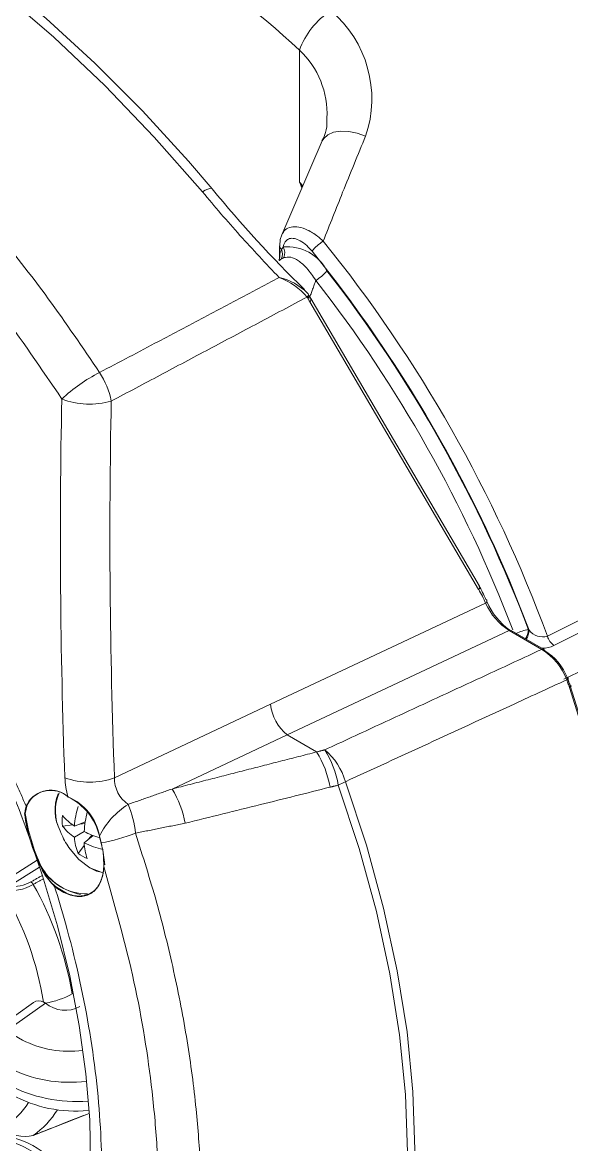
# Model space of a CAD drawing. Extents: x 8 to 113, y 2 to 87.
# Drawn here: x 13.24 to 14.697, y 3.898 to 6.877 of the extents above; entities that cross this region are included whole.
import ezdxf

# ---------------------------------------------------------------- set-up
doc = ezdxf.new("R2010")
doc.units = 0
doc.header["$MEASUREMENT"] = 0
doc.layers.add('OBJECT', color=7, linetype='CONTINUOUS')

msp = doc.modelspace()

# ---------------------------------------------------------------- linework, layer by layer
at = {"layer": 'OBJECT', "linetype": 'Continuous', "lineweight": 15}
for p, q in [((13.9751, 6.8032), (13.9751, 6.4537)), ((13.9226, 6.2841), (13.9226, 6.2527)), ((14.0084, 6.2699), (14.06, 6.2045)), ((13.9998, 6.153), (13.9978, 6.1569)), ((14.4505, 5.372), (14.0027, 6.1357)), ((14.453, 5.3806), (14.0052, 6.1443)), ((13.8987, 5.067), (14.469, 5.3351)), ((14.5314, 5.2626), (13.9422, 4.9856)), ((14.6177, 5.2127), (14.5314, 5.2626)), ((14.6229, 5.2133), (14.5365, 5.2632)), ((14.5845, 5.2638), (14.5825, 5.265)), ((13.4843, 4.8722), (13.8987, 5.067)), ((13.9422, 4.9856), (13.6371, 4.8422)), ((13.9422, 4.9856), (14.0205, 4.9405)), ((13.3462, 4.7439), (13.3736, 4.7471)), ((13.4069, 4.7547), (13.3781, 4.744)), ((13.3924, 4.7493), (13.4063, 4.751)), ((13.3781, 4.714), (13.4041, 4.729)), ((13.4278, 4.7185), (13.4041, 4.699)), ((13.4158, 4.7087), (13.4242, 4.72)), ((13.388, 4.6714), (13.4045, 4.6935)), ((13.1889, 4.5956), (13.2795, 4.653)), ((13.4542, 4.6734), (13.4543, 4.6731)), ((13.4586, 4.6409), (13.4546, 4.6737)), ((13.4546, 4.6734), (13.4586, 4.641)), ((13.2858, 4.6351), (13.2049, 4.5839)), ((13.4563, 4.6363), (13.4562, 4.6363)), ((13.2696, 4.2758), (13.1659, 4.2016)), ((13.3015, 4.2741), (13.1982, 4.2002)), ((13.1982, 4.2002), (13.2403, 4.1759)), ((13.2684, 3.9226), (13.269, 3.9229))]:
    msp.add_line(p, q, dxfattribs=at)
at = {"layer": 'OBJECT', "linetype": 'Continuous', "lineweight": 15, "flags": 128}
for points in [[(13.7439, 6.4355), (13.6809, 6.5087), (13.5584, 6.6425), (13.4325, 6.7688), (13.3036, 6.887), (13.1725, 6.9968), (13.0395, 7.0975), (12.9052, 7.1888), (12.7703, 7.2702), (12.6352, 7.3413), (12.5005, 7.4019), (12.3668, 7.4516), (12.2348, 7.4902), (12.1049, 7.5175), (11.9778, 7.5333), (11.861, 7.5376), (11.8268, 7.5369)], [(13.7177, 6.4271), (13.59, 6.5725), (13.4584, 6.7097), (13.3233, 6.8382), (13.1856, 6.9572), (13.0458, 7.0663), (12.9046, 7.1649), (12.7627, 7.2525), (12.6209, 7.3287), (12.4797, 7.3931), (12.3399, 7.4454), (12.2021, 7.4854), (12.0671, 7.5129), (11.9354, 7.5277), (11.8078, 7.5297)], [(14.0357, 6.5624), (14.0395, 6.5689), (14.0504, 6.5789), (14.0656, 6.5855), (14.0844, 6.5886), (14.1057, 6.5878), (14.1281, 6.5832), (14.1505, 6.5752)], [(14.0357, 6.5624), (14.0053, 6.4932), (13.9281, 6.313)], [(13.7439, 6.4354), (13.7439, 6.4354), (13.7414, 6.4367), (13.7374, 6.4364), (13.7319, 6.4347), (13.7252, 6.4315), (13.7177, 6.4271)], [(13.9288, 6.313), (13.9242, 6.3007), (13.9234, 6.2839)], [(13.9221, 6.2525), (13.9224, 6.25), (13.9205, 6.2455)], [(13.9963, 6.1585), (13.9974, 6.1577), (13.998, 6.157), (13.9981, 6.1567), (13.9986, 6.1554), (13.9987, 6.154), (13.9984, 6.1525), (13.9978, 6.151), (13.9968, 6.1495), (13.9956, 6.1481)], [(14.0052, 6.1443), (14.0039, 6.1465), (14.0001, 6.1533)], [(14.4922, 5.4861), (14.5312, 5.3974), (14.5845, 5.2638)], [(14.4697, 5.3449), (14.4709, 5.3441), (14.4718, 5.3432), (14.4723, 5.342), (14.4724, 5.3407), (14.4721, 5.3393), (14.4714, 5.3378), (14.4704, 5.3364), (14.469, 5.3351)], [(14.6763, 5.1335), (14.7319, 5.1606)], [(14.6859, 5.137), (14.687, 5.1369), (14.6878, 5.1366), (14.6882, 5.1362), (14.6881, 5.1355), (14.6877, 5.1348), (14.6869, 5.1339), (14.6857, 5.133), (14.6842, 5.1321)], [(14.6933, 5.1164), (14.6944, 5.1163), (14.6952, 5.116), (14.6957, 5.1156), (14.6956, 5.115), (14.6952, 5.1143), (14.6944, 5.1135), (14.6931, 5.1126), (14.6916, 5.1118)], [(14.6916, 3.385), (14.744, 3.4909), (14.7872, 3.6063), (14.8211, 3.7305), (14.8454, 3.8627), (14.8601, 4.0023), (14.865, 4.1483), (14.8601, 4.3), (14.8454, 4.4565), (14.8211, 4.6168), (14.7872, 4.7801), (14.744, 4.9454), (14.6916, 5.1118)], [(14.6933, 5.1164), (14.7454, 4.9507), (14.7884, 4.7861), (14.8222, 4.6235), (14.8464, 4.4638), (14.861, 4.308), (14.8659, 4.1569), (14.861, 4.0115), (14.8464, 3.8726), (14.8222, 3.7409), (14.7884, 3.6172), (14.7454, 3.5023), (14.6933, 3.3968)], [(14.0971, 4.8616), (14.1526, 4.6932), (14.1985, 4.5256), (14.2345, 4.3599), (14.2604, 4.1973), (14.276, 4.0386), (14.2812, 3.885), (14.276, 3.7374), (14.2604, 3.5968), (14.2345, 3.464), (14.1985, 3.3399), (14.1526, 3.2253), (14.0971, 3.1209)], [(14.078, 3.1158), (14.1333, 3.2199), (14.1791, 3.3343), (14.215, 3.4581), (14.2408, 3.5905), (14.2564, 3.7309), (14.2616, 3.8781), (14.2564, 4.0313), (14.2408, 4.1896), (14.215, 4.3519), (14.1791, 4.5172), (14.1333, 4.6844), (14.078, 4.8524)], [(13.3401, 4.7315), (13.3431, 4.7243), (13.3449, 4.7202)], [(13.263, 4.7003), (13.2939, 4.6119), (13.3331, 4.4794), (13.3656, 4.3463), (13.3909, 4.2147), (13.4086, 4.0866), (13.4186, 3.9644), (13.4208, 3.8497), (13.4157, 3.7419), (13.4034, 3.6399), (13.384, 3.5447), (13.3579, 3.4576), (13.3256, 3.3798), (13.2876, 3.3122), (13.2444, 3.2549), (13.1948, 3.2061), (13.1699, 3.1885)], [(13.3669, 4.6821), (13.3897, 4.6554), (13.4193, 4.6327)], [(13.4193, 4.6327), (13.4488, 4.6213), (13.4535, 4.6206)], [(13.4204, 4.6318), (13.4366, 4.624), (13.4534, 4.6209)], [(13.2684, 3.9226), (13.41, 3.9784), (13.4172, 3.9812)]]:
    msp.add_lwpolyline(points, dxfattribs=at)
at = {"layer": 'OBJECT', "linetype": 'Continuous', "lineweight": 15}
for centre, radius, start, end in [((12.6148, 5.3662), 1.9787, 46.5716, 73.4337), ((14.1729, 6.7316), 0.2104, 122.9913, 160.107), ((13.8615, 6.6743), 0.3056, 341.0722, 49.8937), ((13.8178, 6.6346), 0.2305, 357.185, 46.9959), ((13.9511, 6.6122), 0.0971, 329.435, 6.6863), ((16.2203, 8.4559), 3.1963, 219.21, 225.712), ((13.5594, 6.1922), 0.4911, 30.4281, 32.1846), ((14.096, 6.2007), 0.1116, 121.1993, 141.7315), ((11.1562, 3.9687), 3.7045, 20.1933, 38.9238), ((13.9355, 6.2847), 0.013, 183.8423, 232.7051), ((13.8997, 6.2621), 0.0306, 336.5377, 23.75), ((13.9429, 6.163), 0.1185, 27.3598, 95.2313), ((13.9029, 6.265), 0.0333, 338.3289, 28.7815), ((13.8533, 6.0223), 0.1899, 41.4786, 69.0049), ((13.8894, 6.0524), 0.1506, 44.8033, 77.7422), ((13.9534, 6.2989), 0.1249, 301.407, 319.2976), ((11.1616, 3.972), 3.6571, 20.7055, 37.8796), ((11.1454, 3.9618), 3.6776, 24.4863, 37.5764), ((11.1711, 3.9774), 3.6075, 20.9079, 37.878), ((13.9933, 6.1509), 0.00728, 305.1276, 17.9414), ((13.9983, 6.1417), 0.00739, 306.347, 20.9264), ((13.6327, 5.5735), 0.4186, 116.6686, 133.459), ((13.2837, 5.8372), 0.1952, 10.1984, 34.4165), ((30.8242, 5.5126), 17.4833, 178.80458, 182.09901), ((13.4185, 6.0669), 0.2033, 248.7404, 286.4015), ((30.8502, 5.5176), 17.3779, 178.83208, 182.12837), ((14.4461, 5.378), 0.00739, 306.35, 20.9239), ((14.1732, 5.2098), 0.3213, 22.9589, 30.3254), ((14.1688, 5.2181), 0.3265, 22.8501, 30.2251), ((14.6279, 5.4087), 0.1751, 204.8375, 236.5462), ((14.6404, 5.4114), 0.1827, 203.0075, 234.0221), ((14.5344, 5.2585), 0.00508, 65.8647, 126.7806), ((14.5942, 5.1659), 0.0998, 96.7677, 116.3075), ((14.538, 5.2667), 0.0446, 325.0723, 357.7617), ((14.5394, 5.2658), 0.0452, 325.3004, 357.5336), ((14.621, 5.2919), 0.046, 217.6174, 285.1111), ((14.681, 5.2627), 0.0504, 197.5917, 232.1966), ((14.6208, 5.2087), 0.00508, 65.8647, 126.7806), ((14.5308, 5.0733), 0.1643, 20.985, 58.0607), ((14.6202, 5.2827), 0.0669, 268.5512, 296.5815), ((14.6204, 5.2096), 0.00443, 3.2317, 56.8453), ((14.5472, 5.0828), 0.1489, 21.3641, 58.5706), ((14.0225, 5.081), 0.1247, 186.4503, 229.9107), ((10.9517, 3.9119), 2.4421, 18.8342, 27.5536), ((13.9297, 4.8129), 0.1744, 16.2127, 49.8072), ((13.83, 4.8116), 0.2513, 9.3514, 32.3723), ((13.8082, 4.806), 0.2513, 9.3722, 32.3551), ((13.4186, 5.0484), 0.1881, 249.4908, 290.4516), ((13.568, 4.8705), 0.0837, 178.857, 235.61), ((13.949, 5.1462), 0.3208, 293.7031, 297.5042), ((13.3146, 4.7679), 0.0708, 49.2022, 150.0459), ((13.3152, 4.7699), 0.069, 47.8241, 151.4302), ((13.4423, 4.7865), 0.1157, 158.3381, 208.3255), ((13.4438, 4.784), 0.1162, 155.4883, 206.8438), ((13.4238, 4.7088), 0.2516, 9.7479, 32.0151), ((13.3378, 4.7661), 0.091, 156.1482, 173.082), ((13.3379, 4.7661), 0.0911, 156.4387, 172.8882), ((13.2512, 4.7973), 0.00125, 224.0347, 292.3462), ((13.2542, 4.804), 0.0012, 220.6447, 291.1464), ((13.3078, 4.6932), 0.1388, 10.0553, 67.5171), ((13.3612, 4.8213), 0.000417, 162.768, 308.8788), ((13.2927, 4.6809), 0.1561, 13.5605, 63.8528), ((13.6257, 4.7238), 0.2484, 163.105, 175.3399), ((13.6333, 4.6226), 0.2113, 122.203, 153.3483), ((13.2704, 4.6968), 0.2713, 5.9641, 22.6805), ((13.2469, 4.7784), 0.00128, 228.2684, 301.0735), ((13.6795, 4.8308), 0.4368, 187.0497, 206.555), ((13.2469, 4.7781), 0.00129, 228.4198, 300.4493), ((13.7703, 4.8584), 0.5291, 188.8454, 204.8235), ((13.4855, 4.7579), 0.14, 174.2686, 185.7314), ((13.4628, 4.8733), 0.1546, 221.0266, 236.7737), ((13.7163, 4.7081), 0.3129, 166.3338, 176.1655), ((13.4568, 4.8302), 0.1403, 217.956, 235.8745), ((13.5461, 4.811), 0.2208, 204.276, 215.7186), ((13.5181, 4.7241), 0.1404, 184.1287, 202.0449), ((13.5384, 5.0013), 0.3036, 243.741, 252.102), ((13.3725, 5.1421), 0.4495, 279.8135, 291.9036), ((13.5103, 4.9235), 0.2484, 244.6625, 256.8975), ((13.5585, 4.7077), 0.1547, 183.2289, 198.9754), ((13.4698, 4.7851), 0.14, 234.2716, 245.7338), ((13.4547, 4.6733), 0.000391, 105.6378, 166.354), ((13.4546, 4.6736), 0.000351, 201.3114, 279.1329), ((13.4547, 4.6732), 0.000352, 200.8199, 278.7093), ((13.2906, 4.6339), 0.00241, 101.7687, 138.5078), ((13.2906, 4.6338), 0.00239, 101.4478, 138.9112), ((13.4112, 4.701), 0.1373, 208.1341, 270.8198), ((13.4219, 4.7121), 0.1521, 209.9751, 259.6832), ((13.2056, 4.6989), 0.127, 262.35, 299.9711), ((13.214, 4.6864), 0.1029, 264.9311, 298.1109), ((13.2559, 4.5826), 0.0146, 25.4607, 62.7873), ((12.4525, 4.1345), 0.9345, 10.1105, 29.0977), ((12.4668, 4.1444), 0.8398, 9.0438, 30.2626), ((13.27, 4.4813), 0.2096, 278.6398, 299.2818), ((13.2834, 4.2532), 0.0266, 61.202, 121.3887), ((13.3533, 4.3334), 0.0787, 228.8281, 299.9497), ((13.3633, 4.4135), 0.2675, 242.6342, 277.8654), ((13.3642, 4.4165), 0.3527, 242.343, 277.5132), ((13.3856, 4.4113), 0.3989, 242.3477, 274.1627), ((13.38, 4.3313), 0.344, 240.9494, 275.7982), ((13.0913, 4.1135), 0.1949, 301.1951, 327.8388), ((13.1447, 4.1044), 0.22, 304.4073, 328.809), ((13.2472, 3.9994), 0.0796, 222.6365, 285.9303), ((13.1469, 3.6921), 0.2228, 32.0359, 89.3996), ((13.1616, 3.7024), 0.2207, 33.0772, 89.5197)]:
    msp.add_arc(centre, radius, start, end, dxfattribs=at)
msp.add_ellipse((14.3592, 6.475), major_axis=(0.2555, 0.4414), ratio=0.719689, start_param=2.727079, end_param=2.754128, dxfattribs=at)
for points, knots in [([(11.2581, 7.2099), (11.3253, 7.2217), (11.4598, 7.2453), (11.6739, 7.2394), (11.8934, 7.203), (12.1162, 7.1318), (12.3389, 7.0288), (12.558, 6.8953), (12.7702, 6.7323), (12.9735, 6.5437), (13.1533, 6.3453), (13.3108, 6.1458), (13.4001, 6.0137), (13.4448, 5.9476)], [0, 0, 0, 0, 0.094729, 0.189754, 0.284474, 0.379253, 0.474339, 0.569114, 0.662863, 0.756911, 0.850666, 0.925332, 1, 1, 1, 1]), ([(13.3448, 5.8774), (13.2904, 5.9577), (13.1815, 6.1186), (13.0012, 6.3369), (12.8107, 6.5349), (12.61, 6.7073), (12.4024, 6.8529), (12.1909, 6.9692), (11.9784, 7.054), (11.7677, 7.1081), (11.5726, 7.1295), (11.3941, 7.1255), (11.2882, 7.1053), (11.2352, 7.0952)], [0, 0, 0, 0, 0.094108, 0.188508, 0.282606, 0.376776, 0.471253, 0.56542, 0.658464, 0.751806, 0.844857, 0.922428, 1, 1, 1, 1]), ([(14.0382, 6.2962), (14.0553, 6.3397), (14.0926, 6.434), (14.1302, 6.5257), (14.1505, 6.5752)], [0, 0, 0, 0, 0.460735, 1, 1, 1, 1]), ([(13.9751, 6.4537), (13.9751, 6.4536), (13.9773, 6.4482), (13.9794, 6.4428), (13.9815, 6.4376)], [0, 0, 0, 0, 0.034162, 1, 1, 1, 1]), ([(13.9214, 6.1996), (13.8862, 6.2368), (13.8156, 6.3116), (13.7504, 6.3885), (13.7177, 6.4271)], [0, 0, 0, 0, 0.497922, 1, 1, 1, 1]), ([(14.0382, 6.2962), (14.0333, 6.3007), (14.0201, 6.3127), (13.9975, 6.3267), (13.9732, 6.335), (13.9526, 6.3351), (13.9364, 6.3282), (13.931, 6.3179), (13.9284, 6.3129)], [0, 0, 0, 0, 0.119228, 0.318817, 0.498972, 0.66867, 0.840348, 1, 1, 1, 1]), ([(13.9321, 6.281), (13.9326, 6.2833), (13.9342, 6.2908), (13.9404, 6.2999), (13.9517, 6.3047), (13.9657, 6.3033), (13.9819, 6.2955), (13.9967, 6.2835), (14.0052, 6.2736), (14.0084, 6.2699)], [0, 0, 0, 0, 0.072611, 0.232464, 0.384311, 0.536497, 0.701328, 0.887553, 1, 1, 1, 1]), ([(13.9277, 6.2744), (13.9252, 6.2688), (13.9221, 6.2617), (13.923, 6.2542), (13.9232, 6.2526)], [0, 0, 0, 0, 0.79066, 1, 1, 1, 1]), ([(13.9339, 6.2527), (13.9398, 6.2537), (13.9518, 6.2558), (13.9733, 6.2447), (13.9966, 6.2244), (14.0107, 6.2037), (14.0185, 6.1923)], [0, 0, 0, 0, 0.220289, 0.445216, 0.694221, 1, 1, 1, 1]), ([(13.4448, 5.9476), (13.497, 5.9752), (13.6558, 6.0592), (13.8147, 6.1432), (13.9214, 6.1996)], [0, 0, 0, 0, 0.328344, 1, 1, 1, 1]), ([(14.6501, 5.2229), (14.9329, 5.3645), (15.3373, 5.567), (15.7417, 5.7696), (15.8634, 5.8305)], [0, 0, 0, 0, 0.699038, 1, 1, 1, 1]), ([(15.4867, 5.6754), (15.4713, 5.6677), (15.3946, 5.6293), (15.1101, 5.4866), (14.8408, 5.3517), (14.633, 5.2475)], [0, 0, 0, 0, 0.053919, 0.269596, 1, 1, 1, 1]), ([(14.6842, 5.1321), (14.6345, 5.1092), (14.4389, 5.019), (14.2432, 4.9289), (14.0971, 4.8616)], [0, 0, 0, 0, 0.254031, 1, 1, 1, 1]), ([(13.3608, 4.8214), (13.3608, 4.8216), (13.356, 4.8388), (13.3544, 4.8556), (13.3527, 4.8723)], [0, 0, 0, 0, 0.008014, 1, 1, 1, 1]), ([(14.0561, 4.8469), (13.9946, 4.8315), (13.8666, 4.7995), (13.7384, 4.7678), (13.6718, 4.7514)], [0, 0, 0, 0, 0.480478, 1, 1, 1, 1]), ([(13.5402, 4.725), (13.5596, 4.6638), (13.5983, 4.5414), (13.6436, 4.3567), (13.679, 4.1729), (13.7019, 3.9988), (13.7136, 3.8373), (13.7156, 3.6871), (13.7079, 3.5429), (13.6857, 3.3679), (13.6462, 3.2127), (13.5918, 3.0782), (13.5574, 3.0189), (13.5402, 2.9892)], [0, 0, 0, 0, 0.088765, 0.177531, 0.269416, 0.361302, 0.442441, 0.523579, 0.607061, 0.690543, 0.843256, 0.921628, 1, 1, 1, 1]), ([(13.3255, 4.5838), (13.315, 4.5948), (13.3007, 4.6099), (13.2913, 4.6301), (13.2888, 4.6354)], [0, 0, 0, 0, 0.736891, 1, 1, 1, 1]), ([(13.2902, 4.6361), (13.2973, 4.6218), (13.3071, 4.602), (13.3222, 4.5885), (13.3263, 4.5849)], [0, 0, 0, 0, 0.728743, 1, 1, 1, 1]), ([(13.4563, 4.6363), (13.4545, 4.6227), (13.4509, 4.5955), (13.4309, 4.5681), (13.4026, 4.5549), (13.3681, 4.558), (13.3415, 4.5715), (13.3276, 4.5821), (13.3255, 4.5838)], [0, 0, 0, 0, 0.193241, 0.386488, 0.579566, 0.772391, 0.965024, 1, 1, 1, 1]), ([(13.3263, 4.5849), (13.3382, 4.5769), (13.362, 4.5609), (13.397, 4.5557), (13.4266, 4.5657), (13.4475, 4.5907), (13.4551, 4.6178), (13.4561, 4.6344), (13.4563, 4.637)], [0, 0, 0, 0, 0.192566, 0.385131, 0.577738, 0.770507, 0.963513, 1, 1, 1, 1]), ([(13.4563, 3.0628), (13.484, 3.1212), (13.5402, 3.2393), (13.5802, 3.4268), (13.5982, 3.5952), (13.6033, 3.7352), (13.5992, 3.8833), (13.5818, 4.08), (13.5421, 4.331), (13.4851, 4.5337), (13.4563, 4.6363)], [0, 0, 0, 0, 0.158308, 0.320393, 0.4075, 0.494607, 0.584228, 0.67385, 0.834938, 1, 1, 1, 1]), ([(13.3255, 4.5838), (13.3353, 4.5512), (13.373, 4.4265), (13.4213, 4.2084), (13.4522, 3.9434), (13.4509, 3.6958), (13.4212, 3.5041), (13.3772, 3.3576), (13.3428, 3.2885), (13.3255, 3.2538)], [0, 0, 0, 0, 0.062214, 0.238483, 0.419893, 0.595629, 0.776478, 0.887615, 1, 1, 1, 1]), ([(13.269, 3.9229), (13.2742, 3.9249), (13.2997, 3.935), (13.3491, 3.9545), (13.3934, 3.9719), (13.4172, 3.9813)], [0, 0, 0, 0, 0.103638, 0.5182, 1, 1, 1, 1])]:
    msp.add_open_spline(points, degree=3, knots=knots, dxfattribs=at)
for points in [[(13.9838, 6.4431), (13.9751, 6.4537)], [(13.9321, 6.281), (13.9277, 6.2744)], [(13.9213, 6.2447), (13.9277, 6.2499)], [(13.9277, 6.2499), (13.9339, 6.2527)], [(14.0016, 6.1452), (14.0185, 6.1923)], [(13.9956, 6.1481), (13.4759, 5.8718)], [(13.9975, 6.145), (13.9956, 6.1481)], [(14.0422, 4.9461), (14.6177, 5.2127)], [(14.6916, 5.1118), (14.6842, 5.1321)], [(14.6859, 5.137), (14.6933, 5.1164)], [(13.1407, 5.0429), (13.2503, 4.7965)], [(14.0205, 4.9405), (14.0422, 4.9461)], [(13.6371, 4.8422), (14.0205, 4.9405)], [(13.5207, 4.8014), (13.6371, 4.8422)], [(14.078, 4.8524), (14.0561, 4.8469)], [(13.246, 4.7775), (13.2503, 4.7965)], [(13.2516, 4.7962), (13.2475, 4.7773)], [(13.2503, 4.7965), (13.2531, 4.8028)], [(13.2546, 4.8029), (13.2544, 4.8025)], [(13.2475, 4.777), (13.2475, 4.7773)], [(13.6718, 4.7514), (13.5402, 4.725)], [(13.4444, 4.7174), (13.4491, 4.6992)], [(13.4491, 4.6995), (13.4445, 4.7175)], [(13.4546, 4.6737), (13.4491, 4.6995)], [(13.4491, 4.6992), (13.4547, 4.6732)], [(13.4563, 4.637), (13.4546, 4.6734)], [(13.4547, 4.6728), (13.4547, 4.6732)], [(13.4547, 4.6728), (13.4563, 4.6363)], [(13.2888, 4.6355), (13.2888, 4.6354)], [(13.2902, 4.6361), (13.2901, 4.6363)], [(13.2625, 4.5956), (13.2935, 4.613)], [(13.2962, 4.6042), (13.269, 4.5889)], [(13.3015, 4.2741), (13.2962, 4.2764)]]:
    msp.add_open_spline(points, degree=1, dxfattribs=at)

doc.saveas('drawing.dxf')
